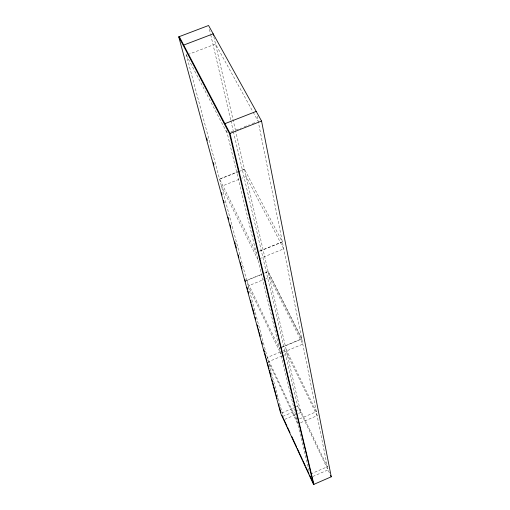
<?xml version="1.0" encoding="UTF-8"?>
<svg xmlns="http://www.w3.org/2000/svg" width="510" height="510" viewBox="0 0 510 510"><rect width="100%" height="100%" fill="white"/><g stroke="black" fill="none" stroke-linecap="round" stroke-linejoin="round"><path stroke-width="0.38" stroke-dasharray="2.55 1.91" d="M310.654 474.007L327.344 466.758L299.918 409.109L283.082 416.287L185.755 52.76M312.84 476.48L327.975 469.901L256.823 114.463M300.594 422.739L317.118 415.669L287.149 353.857L282.84 355.661M281.749 412.96L295.519 407.095M296.24 406.789L297.687 406.17L233.427 131.714M284.714 419.354L295.621 414.7M298.528 413.457L300.709 412.526L235.556 130.649M299.67 418.844L316.327 411.717L286.167 349.599L283.267 350.816M280.793 347.603L301.735 338.838L268.132 271.594L264.562 273.06M281.545 347.425L279.378 348.33L246.693 280.379L261.7 274.227M282.266 347.119L301.761 338.959L268.164 271.722L264.594 273.188M280.373 352.028L267.342 357.497L296.775 420.081M282.757 352.512L280.608 353.411L248.179 285.931L265.034 279.015M283.471 352.212L302.793 344.11L269.433 277.204L265.767 278.709M282.119 355.967L268.464 361.698L297.719 423.969M246.732 280.506L261.732 274.361M259.775 251.009L282.317 241.829M259.813 251.175L282.355 241.995L244.456 169.148L240.063 170.895M259.252 258.812L283.719 248.829L246.151 176.485L241.804 178.219M239.33 171.181L219.561 179.042L256.179 252.654M219.612 179.214L237.909 171.94M238.642 171.647L244.494 169.32M238.903 179.373L221.506 186.303L257.811 259.399M230.96 132.026L233.172 131.159M236.117 130.005L241.268 127.984M244.213 126.824L249.364 124.803M252.31 123.643L255.988 122.202M187.858 54.608L215.532 44.026L252.82 111.582M253.202 112.276L258.2 121.335M186.399 55.169L227.281 133.473M297.687 406.17L329.613 473.35M226.548 130.458L309.188 471.272M209.463 29.376L210.553 34.03M210.732 34.801L230.705 120.086M230.883 120.864L233.242 130.942M213.849 36.745L235.422 130.056"/><path stroke-width="0.76" d="M313.573 484.5L331.251 476.799L261.553 121.036L208.558 25.5L178.749 36.828L280.729 413.393L313.573 484.5L229.455 133.645L178.749 36.828M224.904 123.669L256.211 111.416M229.455 133.645L261.553 121.036M183.696 45.071L213.18 33.832L213.537 35.381M179.271 36.631L230.016 133.422L313.886 484.366L312.56 481.491M330.595 475.422L331.251 476.799M282.011 415.401L283.35 418.296M283.987 419.666L287.002 426.194M287.653 427.609L289.992 432.658M291.65 436.248L296.661 447.098M297.33 448.545L299.663 453.6M299.944 454.2L302.334 459.376M303.004 460.817L305.337 465.872M305.917 467.128L308.907 473.592M309.57 475.027L311.961 480.197M206.684 138.089L207.309 140.397M213.327 162.69L213.951 164.991M221.429 192.665L222.054 194.973M223.507 200.353L224.126 202.655M228.072 217.26L228.697 219.568M230.15 224.948L230.775 227.256M234.721 241.861L235.339 244.162M235.76 245.705L236.379 248.007M238.246 254.923L238.871 257.231M240.325 262.612L240.949 264.919M241.364 266.456L241.989 268.764M244.896 279.525L245.52 281.826M246.974 287.206L247.592 289.514M248.007 291.051L248.631 293.358M250.499 300.275L251.124 302.583M251.538 304.119L252.163 306.427M252.577 307.963L254.241 314.115M255.07 317.188L255.695 319.496M257.148 324.876L257.767 327.178M258.188 328.714L258.806 331.022M259.22 332.558L260.259 336.402M261.713 341.783L262.338 344.091M263.791 349.471L264.416 351.779M264.83 353.315L265.869 357.159M266.284 358.696L266.909 360.997M267.323 362.54L268.98 368.685M269.401 370.222L271.059 376.374M271.887 379.446L272.512 381.754M272.926 383.29L273.551 385.598M273.966 387.135L275.63 393.286M276.044 394.823L277.083 398.667M278.536 404.047L279.161 406.349M279.576 407.885L280.819 412.501"/></g></svg>
